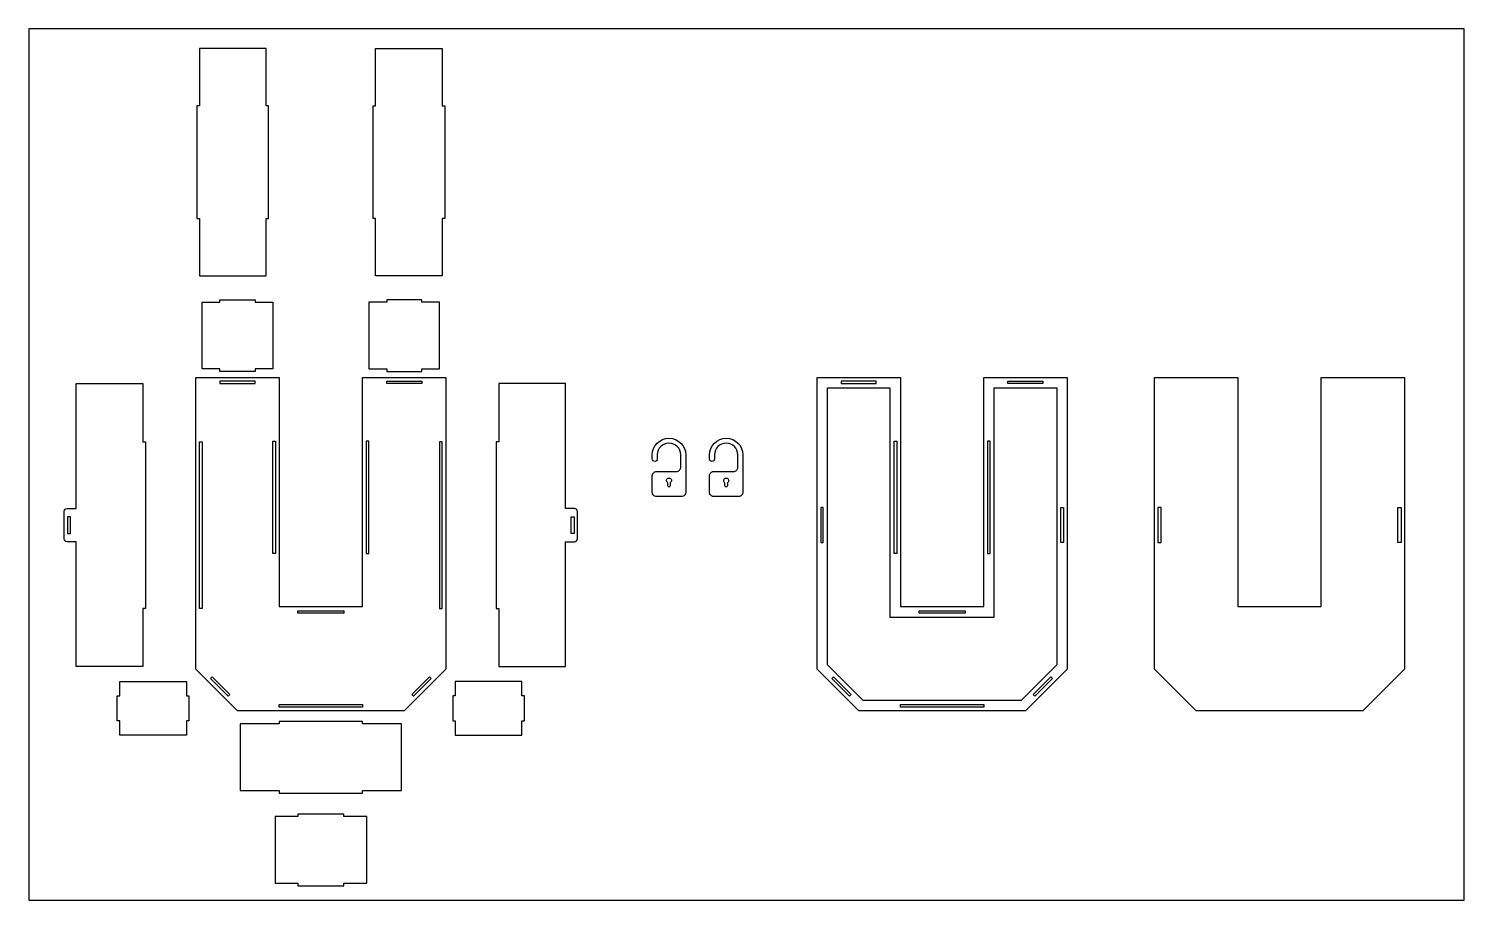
# Model space of a CAD drawing. Header units: millimetres. Extents: x 12040 to 13762, y 1364 to 2410.
import ezdxf

# ---------------------------------------------------------------- set-up
doc = ezdxf.new("R2010")
doc.units = ezdxf.units.MM

msp = doc.modelspace()

# ---------------------------------------------------------------- linework, layer by layer
for points in [[(12039.9, 1364.5), (13762, 1364.5), (13762, 2410), (12039.9, 2410)], [(12324.7, 2317.4), (12324.7, 2386.2), (12244.7, 2386.2), (12244.7, 2317.4), (12241.7, 2317.4), (12241.7, 2182.4), (12244.7, 2182.4), (12244.7, 2113.7), (12324.7, 2113.7), (12324.7, 2182.4), (12327.7, 2182.4), (12327.7, 2317.4)], [(12456, 2317.4), (12456, 2386.2), (12536, 2386.2), (12536, 2317.4), (12539, 2317.4), (12539, 2182.4), (12536, 2182.4), (12536, 2113.7), (12456, 2113.7), (12456, 2182.4), (12453, 2182.4), (12453, 2317.4)], [(12311.4, 2001.9), (12311.4, 1998.9), (12269.4, 1998.9), (12269.4, 2001.9), (12247.9, 2001.9), (12247.9, 2081.9), (12269.4, 2081.9), (12269.4, 2084.9), (12311.4, 2084.9), (12311.4, 2081.9), (12332.9, 2081.9), (12332.9, 2001.9)], [(12469.4, 2001.9), (12469.4, 1998.9), (12511.4, 1998.9), (12511.4, 2001.9), (12532.9, 2001.9), (12532.9, 2081.9), (12511.4, 2081.9), (12511.4, 2084.9), (12469.4, 2084.9), (12469.4, 2081.9), (12447.9, 2081.9), (12447.9, 2001.9)], [(12540.4, 1991.7), (12540.4, 1641.7), (12490.4, 1591.7), (12290.4, 1591.7), (12240.4, 1641.7), (12240.4, 1991.7), (12340.4, 1991.7), (12340.4, 1716.7), (12440.4, 1716.7), (12440.4, 1991.7)], [(12311.4, 1987.2), (12269.4, 1987.2), (12269.4, 1984.2), (12311.4, 1984.2)], [(12469.4, 1987.2), (12511.4, 1987.2), (12511.4, 1984.2), (12469.4, 1984.2)], [(13285.6, 1991.7), (13285.6, 1641.7), (13235.6, 1591.7), (13035.6, 1591.7), (12985.6, 1641.7), (12985.6, 1991.7), (13085.6, 1991.7), (13085.6, 1716.7), (13185.6, 1716.7), (13185.6, 1991.7)], [(13056.6, 1987.2), (13014.6, 1987.2), (13014.6, 1984.2), (13056.6, 1984.2)], [(13214.6, 1987.2), (13256.6, 1987.2), (13256.6, 1984.2), (13214.6, 1984.2)], [(13690.3, 1991.7), (13690.3, 1641.7), (13640.3, 1591.7), (13440.3, 1591.7), (13390.3, 1641.7), (13390.3, 1991.7), (13490.3, 1991.7), (13490.3, 1716.7), (13590.3, 1716.7), (13590.3, 1991.7)], [(13273.1, 1979.2), (13273.1, 1646.9), (13230.4, 1604.2), (13040.8, 1604.2), (12998.1, 1646.9), (12998.1, 1979.2), (13073.1, 1979.2), (13073.1, 1704.2), (13198.1, 1704.2), (13198.1, 1979.2)], [(12247.9, 1714.5), (12244.9, 1714.5), (12244.9, 1914.5), (12247.9, 1914.5)], [(12332.9, 1915.4), (12335.9, 1915.4), (12335.9, 1780.4), (12332.9, 1780.4)], [(12447.9, 1915.4), (12444.9, 1915.4), (12444.9, 1780.4), (12447.9, 1780.4)], [(12532.9, 1714.5), (12535.9, 1714.5), (12535.9, 1914.5), (12532.9, 1914.5)], [(13078.1, 1915.4), (13081.1, 1915.4), (13081.1, 1780.4), (13078.1, 1780.4)], [(13193.1, 1915.4), (13190.1, 1915.4), (13190.1, 1780.4), (13193.1, 1780.4)], [(12993.1, 1835.5), (12990.1, 1835.5), (12990.1, 1793.5), (12993.1, 1793.5)], [(13278.1, 1835.5), (13281.1, 1835.5), (13281.1, 1793.5), (13278.1, 1793.5)], [(13398.3, 1835.5), (13394.3, 1835.5), (13394.3, 1793.5), (13398.3, 1793.5)], [(13682.3, 1835.5), (13686.3, 1835.5), (13686.3, 1793.5), (13682.3, 1793.5)], [(12086.5, 1824.5), (12086.5, 1804.5), (12090, 1804.5), (12090, 1824.5)], [(12694.2, 1824.5), (12694.2, 1804.5), (12690.7, 1804.5), (12690.7, 1824.5)], [(12362.9, 1711.7), (12417.9, 1711.7), (12417.9, 1708.7), (12362.9, 1708.7)], [(13108.1, 1711.7), (13163.1, 1711.7), (13163.1, 1708.7), (13108.1, 1708.7)], [(12149.2, 1579.8), (12146.2, 1579.8), (12146.2, 1609.8), (12149.2, 1609.8), (12149.2, 1627), (12229.2, 1627), (12229.2, 1609.8), (12232.2, 1609.8), (12232.2, 1579.8), (12229.2, 1579.8), (12229.2, 1562.5), (12149.2, 1562.5)], [(12279.1, 1609.3), (12281.3, 1611.4), (12260.1, 1632.6), (12257.9, 1630.5)], [(12501.6, 1609.3), (12499.4, 1611.4), (12520.7, 1632.6), (12522.8, 1630.5)], [(12631.5, 1579.8), (12634.5, 1579.8), (12634.5, 1609.8), (12631.5, 1609.8), (12631.5, 1627), (12551.5, 1627), (12551.5, 1609.8), (12548.5, 1609.8), (12548.5, 1579.8), (12551.5, 1579.8), (12551.5, 1562.5), (12631.5, 1562.5)], [(13024.4, 1609.3), (13026.5, 1611.4), (13005.3, 1632.6), (13003.2, 1630.5)], [(13246.8, 1609.3), (13244.7, 1611.4), (13265.9, 1632.6), (13268, 1630.5)], [(12340.4, 1599.2), (12440.4, 1599.2), (12440.4, 1596.2), (12340.4, 1596.2)], [(13085.6, 1599.2), (13185.6, 1599.2), (13185.6, 1596.2), (13085.6, 1596.2)], [(12440.4, 1496), (12487.3, 1496), (12487.3, 1576), (12440.4, 1576), (12440.4, 1579), (12340.4, 1579), (12340.4, 1576), (12293.5, 1576), (12293.5, 1496), (12340.4, 1496), (12340.4, 1493), (12440.4, 1493)], [(12417.9, 1384.8), (12445.4, 1384.8), (12445.4, 1464.8), (12417.9, 1464.8), (12417.9, 1467.8), (12362.9, 1467.8), (12362.9, 1464.8), (12335.4, 1464.8), (12335.4, 1384.8), (12362.9, 1384.8), (12362.9, 1381.8), (12417.9, 1381.8)]]:
    msp.add_lwpolyline(points, close=True)
for points in [[(12177, 1714.5), (12177, 1644.8), (12097, 1644.8), (12097, 1794.5), (12086, 1794.5, -0.414214), (12082.5, 1798), (12082.5, 1831, -0.414214), (12086, 1834.5), (12097, 1834.5), (12097, 1984.2), (12177, 1984.2), (12177, 1914.5), (12180, 1914.5), (12180, 1714.5)], [(12603.7, 1714.5), (12603.7, 1644.8), (12683.7, 1644.8), (12683.7, 1794.5), (12694.7, 1794.5, 0.414214), (12698.2, 1798), (12698.2, 1831, 0.414214), (12694.7, 1834.5), (12683.7, 1834.5), (12683.7, 1984.2), (12603.7, 1984.2), (12603.7, 1914.5), (12600.7, 1914.5), (12600.7, 1714.5)], [(12788, 1893.8), (12788, 1898.8, -1), (12828, 1898.8), (12828, 1878.8), (12828, 1853.8, -0.414214), (12823, 1848.8), (12793, 1848.8, -0.414214), (12788, 1853.8), (12788, 1873.8, -0.414214), (12793, 1878.8), (12817, 1878.8, 0.414214), (12822, 1883.8), (12822, 1898.8, 1), (12794, 1898.8), (12794, 1893.8, -1)], [(12856.6, 1893.8), (12856.6, 1898.8, -1), (12896.6, 1898.8), (12896.6, 1878.8), (12896.6, 1853.8, -0.414214), (12891.6, 1848.8), (12861.6, 1848.8, -0.414214), (12856.6, 1853.8), (12856.6, 1873.8, -0.414214), (12861.6, 1878.8), (12885.6, 1878.8, 0.414214), (12890.6, 1883.8), (12890.6, 1898.8, 1), (12862.6, 1898.8), (12862.6, 1893.8, -1)], [(12809.5, 1865.3), (12809.5, 1861.7, -1), (12806.5, 1861.7), (12806.5, 1865.3, -3.732051)], [(12878.1, 1865.3), (12878.1, 1861.7, -1), (12875.1, 1861.7), (12875.1, 1865.3, -3.732051)]]:
    msp.add_lwpolyline(points, format="xyb", close=True)

doc.saveas('drawing.dxf')
